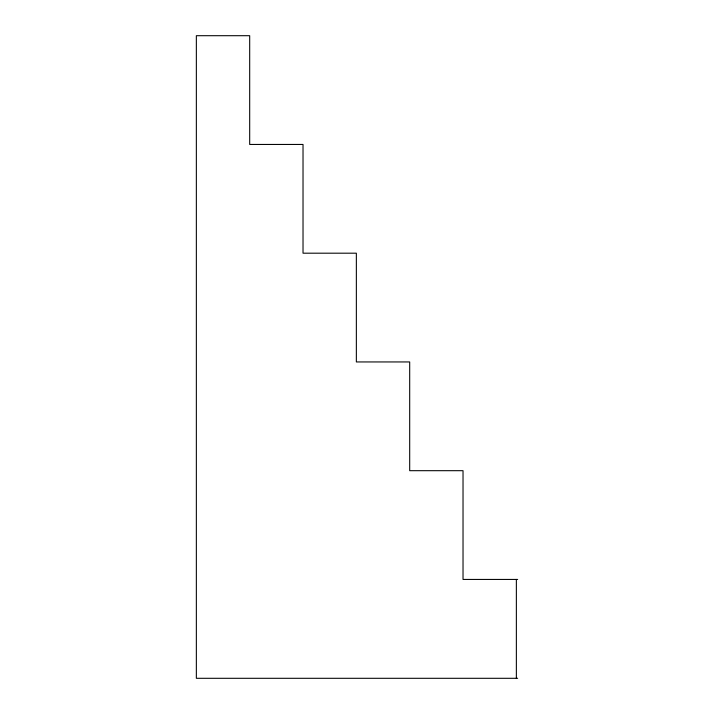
<?xml version="1.0" encoding="UTF-8"?>
<svg xmlns="http://www.w3.org/2000/svg" width="714" height="714" viewBox="0 0 714 714"><rect width="100%" height="100%" fill="white"/><g stroke="black" fill="none" stroke-linecap="round" stroke-linejoin="round"><path stroke-width="1.07" d="M517.65 579.438L463.029 579.438L463.029 470.687L409.693 470.687L409.693 361.944L356.357 361.944L356.357 253.193L303.022 253.193L303.022 144.451L249.686 144.451L249.686 35.7L196.35 35.7L196.35 678.3L517.65 678.3M516.365 579.438L516.365 678.3"/></g></svg>
